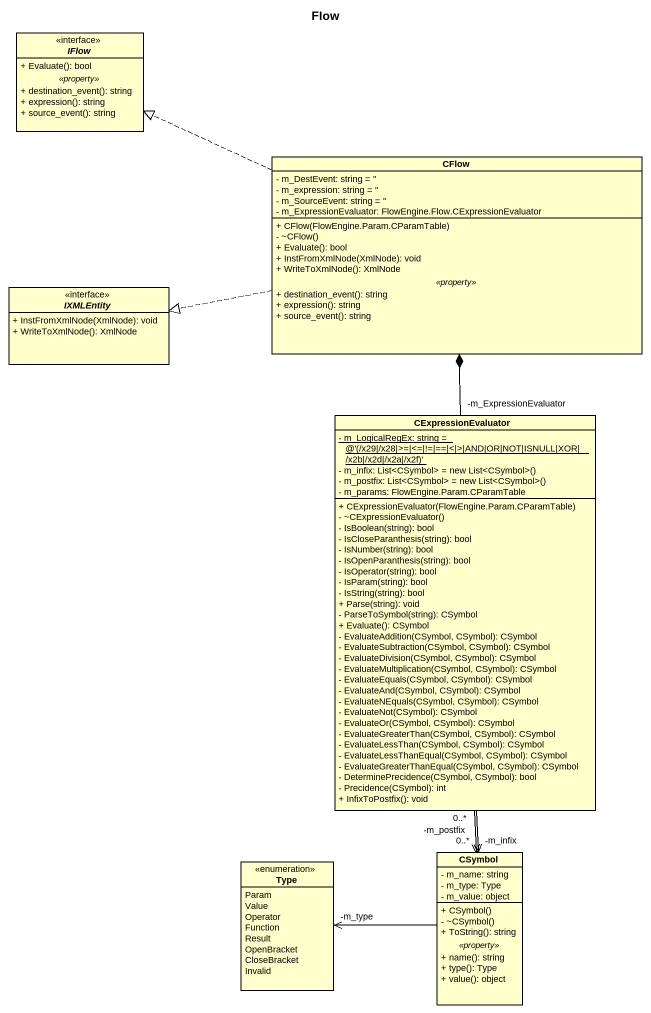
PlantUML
@startuml
title Flow
hide circle
hide empty members
skinparam classAttributeIconSize 0
interface IFlow {
  + Evaluate(): bool
  .. <<property>> ..
  + destination_event(): string
  + expression(): string
  + source_event(): string
}
class CFlow {
  - m_DestEvent: string = ''
  - m_expression: string = ''
  - m_SourceEvent: string = ''
  - m_ExpressionEvaluator: FlowEngine.Flow.CExpressionEvaluator
  --
  + CFlow(FlowEngine.Param.CParamTable)
  - ~CFlow()
  + Evaluate(): bool
  + InstFromXmlNode(XmlNode): void
  + WriteToXmlNode(): XmlNode
  .. <<property>> ..
  + destination_event(): string
  + expression(): string
  + source_event(): string
}
interface IXMLEntity {
  + InstFromXmlNode(XmlNode): void
  + WriteToXmlNode(): XmlNode
}
class CExpressionEvaluator {
  {static} {field} - m_LogicalRegEx: string = @'(/x29|/x28|>=|<=|!=|==|<|>|AND|OR|NOT|ISNULL|XOR|/x2b|/x2d|/x2a|/x2f)'
  {field} - m_infix: List<CSymbol> = new List<CSymbol>()
  {field} - m_postfix: List<CSymbol> = new List<CSymbol>()
  - m_params: FlowEngine.Param.CParamTable
  + CExpressionEvaluator(FlowEngine.Param.CParamTable)
  - ~CExpressionEvaluator()
  - IsBoolean(string): bool
  - IsCloseParanthesis(string): bool
  - IsNumber(string): bool
  - IsOpenParanthesis(string): bool
  - IsOperator(string): bool
  - IsParam(string): bool
  - IsString(string): bool
  + Parse(string): void
  - ParseToSymbol(string): CSymbol
  + Evaluate(): CSymbol
  - EvaluateAddition(CSymbol, CSymbol): CSymbol
  - EvaluateSubtraction(CSymbol, CSymbol): CSymbol
  - EvaluateDivision(CSymbol, CSymbol): CSymbol
  - EvaluateMultiplication(CSymbol, CSymbol): CSymbol
  - EvaluateEquals(CSymbol, CSymbol): CSymbol
  - EvaluateAnd(CSymbol, CSymbol): CSymbol
  - EvaluateNEquals(CSymbol, CSymbol): CSymbol
  - EvaluateNot(CSymbol): CSymbol
  - EvaluateOr(CSymbol, CSymbol): CSymbol
  - EvaluateGreaterThan(CSymbol, CSymbol): CSymbol
  - EvaluateLessThan(CSymbol, CSymbol): CSymbol
  - EvaluateLessThanEqual(CSymbol, CSymbol): CSymbol
  - EvaluateGreaterThanEqual(CSymbol, CSymbol): CSymbol
  - DeterminePrecidence(CSymbol, CSymbol): bool
  - Precidence(CSymbol): int
  + InfixToPostfix(): void
}
enum Type {
  Param
  Value
  Operator
  Function
  Result
  OpenBracket
  CloseBracket
  Invalid
}
class CSymbol {
  - m_name: string
  - m_type: Type
  - m_value: object
  --
  + CSymbol()
  - ~CSymbol()
  + ToString(): string
  .. <<property>> ..
  + name(): string
  + type(): Type
  + value(): object
}
CFlow .left.|> IFlow
CFlow .left.|> IXMLEntity
CExpressionEvaluator "-m_ExpressionEvaluator" -up-* CFlow
CExpressionEvaluator --> "-m_infix\n0..*" CSymbol
CExpressionEvaluator --> "-m_postfix\n0..*" CSymbol
CSymbol -left-> "-m_type" Type
@enduml
